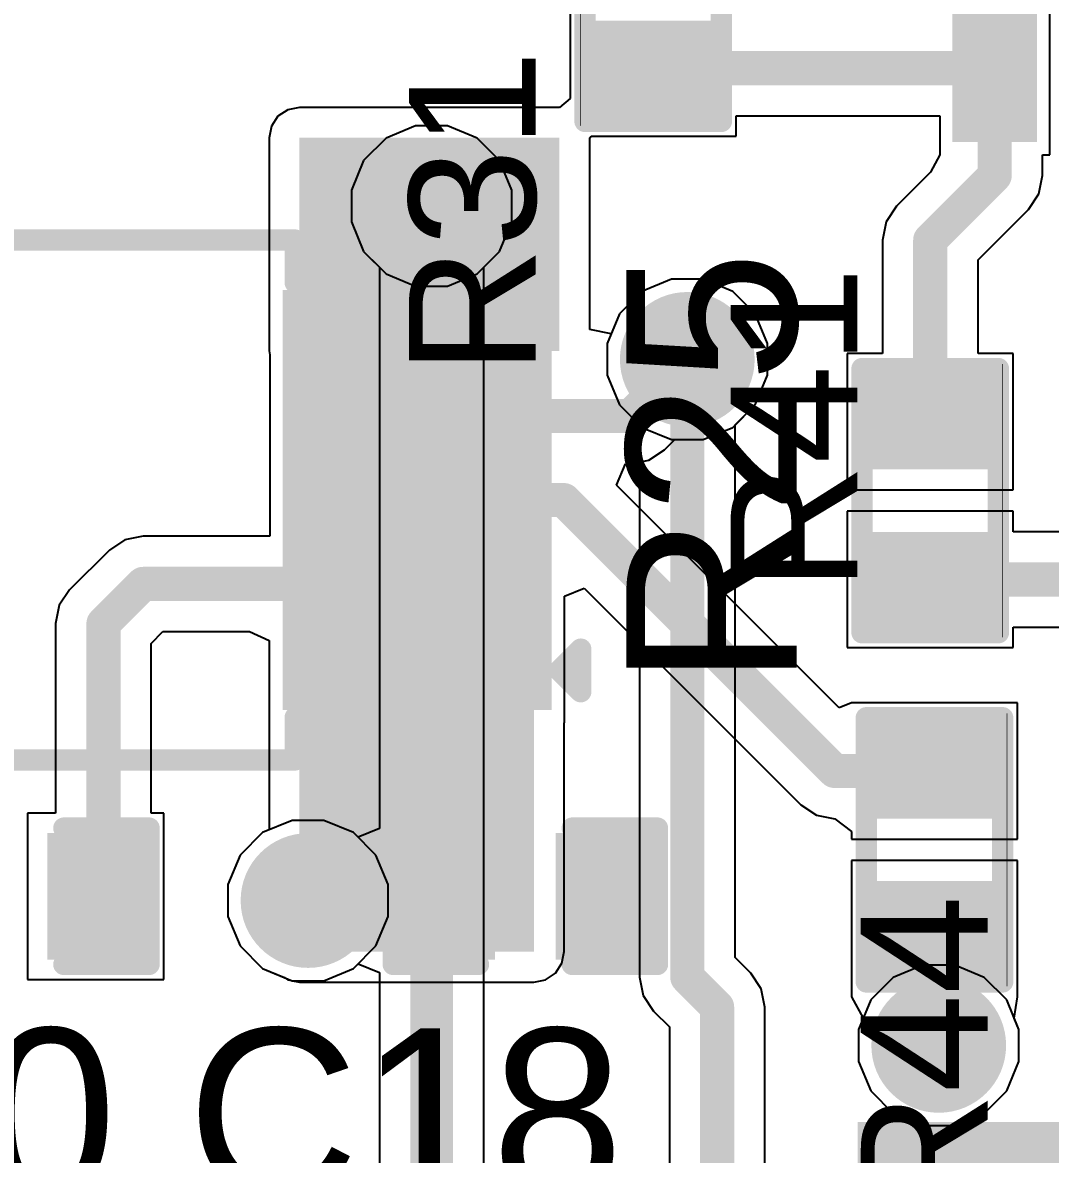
# Model space of a CAD drawing. Header units: inches. Extents: x -0.91 to 3.86, y -0.82 to 4.16.
# Drawn here: x 0.812 to 1.0532, y 3.1334 to 3.399 of the extents above; entities that cross this region are included whole.
import ezdxf

# ---------------------------------------------------------------- set-up
doc = ezdxf.new("R2010")
doc.units = ezdxf.units.IN
doc.header["$MEASUREMENT"] = 0
for name, color, linetype in [('Bottom Layer 1', 5, 'Continuous'), ('Bottom Solder', 6, 'Continuous'), ('GND+Signal', 16, 'Continuous'), ('Mechanical 17', 56, 'Continuous'), ('PWR+Signal', 76, 'Continuous'), ('Top Layer 1', 1, 'Continuous'), ('Top Overlay', 2, 'Continuous'), ('Top Paste', 8, 'Continuous'), ('Top Solder', 216, 'Continuous'), ('Via Holes', 16, 'Continuous')]:
    doc.layers.add(name, color=color, linetype=linetype)
doc.styles.add('Arial', font='', dxfattribs={"height": 0.2})
doc.styles.add('Arial_Bold', font='', dxfattribs={"height": 0.2})
doc.styles.get('Arial').set_extended_font_data('Arial')
doc.styles.get('Arial_Bold').set_extended_font_data('Arial', bold=True)

# ---------------------------------------------------------------- blocks, each defined once
blk = doc.blocks.new('10_MSOP_117')
at = {"layer": 'Top Layer 1'}
for points in [[(-0.11417395, 0.0452755), (-0.05905585, 0.0452755), (-0.05905585, 0.0334645), (-0.11417395, 0.0334645)], [(0.05905605, 0.0452755), (0.11417415, 0.0452755), (0.11417415, 0.0334645), (0.05905605, 0.0334645)], [(-0.11417395, 0.0255915), (-0.05905585, 0.0255915), (-0.05905585, 0.0137805), (-0.11417395, 0.0137805)], [(0.05905605, 0.0255895), (0.11417415, 0.0255895), (0.11417415, 0.0137785), (0.05905605, 0.0137785)], [(-0.11417395, 0.0059055), (-0.05905585, 0.0059055), (-0.05905585, -0.0059055), (-0.11417395, -0.0059055)], [(0.05905605, 0.0059055), (0.11417415, 0.0059055), (0.11417415, -0.0059055), (0.05905605, -0.0059055)], [(-0.11417395, -0.0137805), (-0.05905585, -0.0137805), (-0.05905585, -0.0255915), (-0.11417395, -0.0255915)], [(0.05905605, -0.0137805), (0.11417415, -0.0137805), (0.11417415, -0.0255915), (0.05905605, -0.0255915)], [(-0.11417395, -0.0334645), (-0.05905585, -0.0334645), (-0.05905585, -0.0452755), (-0.11417395, -0.0452755)], [(0.05905605, -0.0334645), (0.11417415, -0.0334645), (0.11417415, -0.0452755), (0.05905605, -0.0452755)]]:
    blk.add_hatch(color=1, dxfattribs=at).paths.add_polyline_path(points)
at = {"layer": 'Top Paste'}
for points in [[(-0.11417395, 0.0452755), (-0.05905585, 0.0452755), (-0.05905585, 0.0334645), (-0.11417395, 0.0334645)], [(0.05905605, 0.0452755), (0.11417415, 0.0452755), (0.11417415, 0.0334645), (0.05905605, 0.0334645)], [(-0.11417395, 0.0255915), (-0.05905585, 0.0255915), (-0.05905585, 0.0137805), (-0.11417395, 0.0137805)], [(0.05905605, 0.0255895), (0.11417415, 0.0255895), (0.11417415, 0.0137785), (0.05905605, 0.0137785)], [(-0.11417395, 0.0059055), (-0.05905585, 0.0059055), (-0.05905585, -0.0059055), (-0.11417395, -0.0059055)], [(0.05905605, 0.0059055), (0.11417415, 0.0059055), (0.11417415, -0.0059055), (0.05905605, -0.0059055)], [(-0.11417395, -0.0137805), (-0.05905585, -0.0137805), (-0.05905585, -0.0255915), (-0.11417395, -0.0255915)], [(0.05905605, -0.0137805), (0.11417415, -0.0137805), (0.11417415, -0.0255915), (0.05905605, -0.0255915)], [(-0.11417395, -0.0334645), (-0.05905585, -0.0334645), (-0.05905585, -0.0452755), (-0.11417395, -0.0452755)], [(0.05905605, -0.0334645), (0.11417415, -0.0334645), (0.11417415, -0.0452755), (0.05905605, -0.0452755)]]:
    blk.add_hatch(color=8, dxfattribs=at).paths.add_polyline_path(points)
at = {"layer": 'Top Solder'}
for points in [[(-0.11817395, 0.0492755), (-0.05505585, 0.0492755), (-0.05505585, 0.0294645), (-0.11817395, 0.0294645)], [(0.05505605, 0.0492755), (0.11817415, 0.0492755), (0.11817415, 0.0294645), (0.05505605, 0.0294645)], [(-0.11817395, 0.0295915), (-0.05505585, 0.0295915), (-0.05505585, 0.0097805), (-0.11817395, 0.0097805)], [(0.05505605, 0.0295895), (0.11817415, 0.0295895), (0.11817415, 0.0097785), (0.05505605, 0.0097785)], [(-0.11817395, 0.0099055), (-0.05505585, 0.0099055), (-0.05505585, -0.0099055), (-0.11817395, -0.0099055)], [(0.05505605, 0.0099055), (0.11817415, 0.0099055), (0.11817415, -0.0099055), (0.05505605, -0.0099055)], [(-0.11817395, -0.0097805), (-0.05505585, -0.0097805), (-0.05505585, -0.0295915), (-0.11817395, -0.0295915)], [(0.05505605, -0.0097805), (0.11817415, -0.0097805), (0.11817415, -0.0295915), (0.05505605, -0.0295915)], [(-0.11817395, -0.0294645), (-0.05505585, -0.0294645), (-0.05505585, -0.0492755), (-0.11817395, -0.0492755)], [(0.05505605, -0.0294645), (0.11817415, -0.0294645), (0.11817415, -0.0492755), (0.05505605, -0.0492755)]]:
    blk.add_hatch(color=216, dxfattribs=at).paths.add_polyline_path(points)
at = {"layer": 'Top Overlay'}
for points in [[(0.0579991, 0.061, 0.005, 0.005, 0), (-0.0580009, 0.061, 0.005, 0.005, 0)], [(-0.0580009, 0.061, 0.005, 0.005, 0), (-0.0580009, 0.051, 0.005, 0.005, 0)], [(0.0579991, 0.061, 0.005, 0.005, 0), (0.0579991, 0.051, 0.005, 0.005, 0)], [(-0.1200009, 0.04, 0.005, 0.005, 0), (-0.1250009, 0.045, 0.005, 0.005, 0)], [(-0.1250009, 0.045, 0.005, 0.005, 0), (-0.1250009, 0.035, 0.005, 0.005, 0)], [(-0.1200009, 0.04, 0.005, 0.005, 0), (-0.1250009, 0.035, 0.005, 0.005, 0)], [(-0.0580009, -0.051, 0.005, 0.005, 0), (-0.0580009, -0.061, 0.005, 0.005, 0)], [(0.0579991, -0.051, 0.005, 0.005, 0), (0.0579991, -0.061, 0.005, 0.005, 0)], [(0.0579991, -0.061, 0.005, 0.005, 0), (-0.0580009, -0.061, 0.005, 0.005, 0)]]:
    blk.add_lwpolyline(points, format="xyseb", dxfattribs=at)
for points in [[(-0.0592509, 0.061, 0.0025, 0.0025, 1), (-0.0567509, 0.061, 0.0025, 0.0025, 1)], [(-0.0592509, 0.061, 0.0025, 0.0025, 1), (-0.0567509, 0.061, 0.0025, 0.0025, 1)], [(0.0567491, 0.061, 0.0025, 0.0025, 1), (0.0592491, 0.061, 0.0025, 0.0025, 1)], [(0.0567491, 0.061, 0.0025, 0.0025, 1), (0.0592491, 0.061, 0.0025, 0.0025, 1)], [(-0.0592509, 0.051, 0.0025, 0.0025, 1), (-0.0567509, 0.051, 0.0025, 0.0025, 1)], [(0.0567491, 0.051, 0.0025, 0.0025, 1), (0.0592491, 0.051, 0.0025, 0.0025, 1)], [(-0.1262509, 0.045, 0.0025, 0.0025, 1), (-0.1237509, 0.045, 0.0025, 0.0025, 1)], [(-0.1262509, 0.045, 0.0025, 0.0025, 1), (-0.1237509, 0.045, 0.0025, 0.0025, 1)], [(-0.1212509, 0.04, 0.0025, 0.0025, 1), (-0.1187509, 0.04, 0.0025, 0.0025, 1)], [(-0.1212509, 0.04, 0.0025, 0.0025, 1), (-0.1187509, 0.04, 0.0025, 0.0025, 1)], [(-0.1262509, 0.035, 0.0025, 0.0025, 1), (-0.1237509, 0.035, 0.0025, 0.0025, 1)], [(-0.1262509, 0.035, 0.0025, 0.0025, 1), (-0.1237509, 0.035, 0.0025, 0.0025, 1)], [(-0.0592509, -0.051, 0.0025, 0.0025, 1), (-0.0567509, -0.051, 0.0025, 0.0025, 1)], [(0.0567491, -0.051, 0.0025, 0.0025, 1), (0.0592491, -0.051, 0.0025, 0.0025, 1)], [(-0.0592509, -0.061, 0.0025, 0.0025, 1), (-0.0567509, -0.061, 0.0025, 0.0025, 1)], [(-0.0592509, -0.061, 0.0025, 0.0025, 1), (-0.0567509, -0.061, 0.0025, 0.0025, 1)], [(0.0567491, -0.061, 0.0025, 0.0025, 1), (0.0592491, -0.061, 0.0025, 0.0025, 1)], [(0.0567491, -0.061, 0.0025, 0.0025, 1), (0.0592491, -0.061, 0.0025, 0.0025, 1)]]:
    blk.add_lwpolyline(points, format="xyseb", close=True, dxfattribs=at)
blk = doc.blocks.new('R___0402_138')
at = {"layer": 'Top Layer 1'}
for points in [[(-0.0275, -0.0124991), (-0.0275, 0.0125009), (-0.009500000000000003, 0.0125009), (-0.009499999999999996, -0.0124991)], [(0.009500000000000003, -0.0124991), (0.009499999999999996, 0.0125009), (0.0275, 0.0125009), (0.0275, -0.0124991)]]:
    blk.add_hatch(color=1, dxfattribs=at).paths.add_polyline_path(points)
at = {"layer": 'Top Paste'}
for points in [[(-0.0275, -0.0124991), (-0.0275, 0.0125009), (-0.009500000000000003, 0.0125009), (-0.009499999999999996, -0.0124991)], [(0.009500000000000003, -0.0124991), (0.009499999999999996, 0.0125009), (0.0275, 0.0125009), (0.0275, -0.0124991)]]:
    blk.add_hatch(color=8, dxfattribs=at).paths.add_polyline_path(points)
at = {"layer": 'Top Solder'}
for points in [[(-0.0296654, -0.0146645), (-0.0296654, 0.0146663), (-0.007334600000000003, 0.0146663), (-0.007334599999999997, -0.0146645)], [(0.007334600000000003, -0.0146645), (0.007334599999999997, 0.0146663), (0.0296654, 0.0146663), (0.0296654, -0.0146645)]]:
    blk.add_hatch(color=216, dxfattribs=at).paths.add_polyline_path(points)
at = {"layer": 'Top Overlay'}
for points in [[(-0.031, -0.0159991, 0.005, 0.005, 0), (-0.031, 0.0160009, 0.005, 0.005, 0)], [(0.031, 0.0160009, 0.005, 0.005, 0), (-0.031, 0.0160009, 0.005, 0.005, 0)], [(0.031, -0.0159991, 0.005, 0.005, 0), (0.031, 0.0160009, 0.005, 0.005, 0)], [(0.031, -0.0159991, 0.005, 0.005, 0), (-0.031, -0.0159991, 0.005, 0.005, 0)], [(0.032, -0.0169991, 0.000127, 0.000127, 0), (-0.032, -0.0169991, 0.000127, 0.000127, 0)]]:
    blk.add_lwpolyline(points, format="xyseb", dxfattribs=at)
for points in [[(-0.03225, 0.0160009, 0.0025, 0.0025, 1), (-0.02975, 0.0160009, 0.0025, 0.0025, 1)], [(-0.03225, 0.0160009, 0.0025, 0.0025, 1), (-0.02975, 0.0160009, 0.0025, 0.0025, 1)], [(0.02975, 0.0160009, 0.0025, 0.0025, 1), (0.03225, 0.0160009, 0.0025, 0.0025, 1)], [(0.02975, 0.0160009, 0.0025, 0.0025, 1), (0.03225, 0.0160009, 0.0025, 0.0025, 1)], [(-0.03225, -0.0159991, 0.0025, 0.0025, 1), (-0.02975, -0.0159991, 0.0025, 0.0025, 1)], [(-0.03225, -0.0159991, 0.0025, 0.0025, 1), (-0.02975, -0.0159991, 0.0025, 0.0025, 1)], [(0.02975, -0.0159991, 0.0025, 0.0025, 1), (0.03225, -0.0159991, 0.0025, 0.0025, 1)], [(0.02975, -0.0159991, 0.0025, 0.0025, 1), (0.03225, -0.0159991, 0.0025, 0.0025, 1)], [(-0.0320317, -0.0169991, 6.35e-05, 6.35e-05, 1), (-0.0319683, -0.0169991, 6.35e-05, 6.35e-05, 1)], [(0.0319683, -0.0169991, 6.35e-05, 6.35e-05, 1), (0.0320317, -0.0169991, 6.35e-05, 6.35e-05, 1)]]:
    blk.add_lwpolyline(points, format="xyseb", close=True, dxfattribs=at)
blk = doc.blocks.new('R___0402_139')
at = {"layer": 'Top Layer 1'}
for points in [[(-0.0275, -0.0125009), (-0.0275, 0.0124991), (-0.009499999999999998, 0.0124991), (-0.009500000000000001, -0.0125009)], [(0.009499999999999998, -0.0125009), (0.009500000000000001, 0.0124991), (0.0275, 0.0124991), (0.0275, -0.0125009)]]:
    blk.add_hatch(color=1, dxfattribs=at).paths.add_polyline_path(points)
at = {"layer": 'Top Paste'}
for points in [[(-0.0275, -0.0125009), (-0.0275, 0.0124991), (-0.009499999999999998, 0.0124991), (-0.009500000000000001, -0.0125009)], [(0.009499999999999998, -0.0125009), (0.009500000000000001, 0.0124991), (0.0275, 0.0124991), (0.0275, -0.0125009)]]:
    blk.add_hatch(color=8, dxfattribs=at).paths.add_polyline_path(points)
at = {"layer": 'Top Solder'}
for points in [[(-0.0296654, -0.0146663), (-0.0296654, 0.0146645), (-0.007334599999999998, 0.0146645), (-0.007334600000000002, -0.0146663)], [(0.007334599999999998, -0.0146663), (0.007334600000000002, 0.0146645), (0.0296654, 0.0146645), (0.0296654, -0.0146663)]]:
    blk.add_hatch(color=216, dxfattribs=at).paths.add_polyline_path(points)
at = {"layer": 'Top Overlay'}
for points in [[(-0.031, 0.0159991, 0.005, 0.005, 0), (-0.031, -0.0160009, 0.005, 0.005, 0)], [(-0.031, 0.0159991, 0.005, 0.005, 0), (0.031, 0.0159991, 0.005, 0.005, 0)], [(0.031, 0.0159991, 0.005, 0.005, 0), (0.031, -0.0160009, 0.005, 0.005, 0)], [(-0.031, -0.0160009, 0.005, 0.005, 0), (0.031, -0.0160009, 0.005, 0.005, 0)], [(-0.032, -0.0170009, 0.000127, 0.000127, 0), (0.032, -0.0170009, 0.000127, 0.000127, 0)]]:
    blk.add_lwpolyline(points, format="xyseb", dxfattribs=at)
for points in [[(-0.03225, 0.0159991, 0.0025, 0.0025, 1), (-0.02975, 0.0159991, 0.0025, 0.0025, 1)], [(-0.03225, 0.0159991, 0.0025, 0.0025, 1), (-0.02975, 0.0159991, 0.0025, 0.0025, 1)], [(0.02975, 0.0159991, 0.0025, 0.0025, 1), (0.03225, 0.0159991, 0.0025, 0.0025, 1)], [(0.02975, 0.0159991, 0.0025, 0.0025, 1), (0.03225, 0.0159991, 0.0025, 0.0025, 1)], [(-0.03225, -0.0160009, 0.0025, 0.0025, 1), (-0.02975, -0.0160009, 0.0025, 0.0025, 1)], [(-0.03225, -0.0160009, 0.0025, 0.0025, 1), (-0.02975, -0.0160009, 0.0025, 0.0025, 1)], [(0.02975, -0.0160009, 0.0025, 0.0025, 1), (0.03225, -0.0160009, 0.0025, 0.0025, 1)], [(0.02975, -0.0160009, 0.0025, 0.0025, 1), (0.03225, -0.0160009, 0.0025, 0.0025, 1)], [(-0.0320317, -0.0170009, 6.35e-05, 6.35e-05, 1), (-0.0319683, -0.0170009, 6.35e-05, 6.35e-05, 1)], [(0.0319683, -0.0170009, 6.35e-05, 6.35e-05, 1), (0.0320317, -0.0170009, 6.35e-05, 6.35e-05, 1)]]:
    blk.add_lwpolyline(points, format="xyseb", close=True, dxfattribs=at)
blk = doc.blocks.new('R___0402_144')
at = {"layer": 'Top Layer 1'}
for points in [[(-0.027499, -0.0125009), (-0.027499, 0.0124991), (-0.009498999999999999, 0.0124991), (-0.009499000000000002, -0.0125009)], [(0.009500999999999999, -0.0125009), (0.009501, 0.0124991), (0.027501, 0.0124991), (0.027501, -0.0125009)]]:
    blk.add_hatch(color=1, dxfattribs=at).paths.add_polyline_path(points)
at = {"layer": 'Top Paste'}
for points in [[(-0.027499, -0.0125009), (-0.027499, 0.0124991), (-0.009498999999999999, 0.0124991), (-0.009499000000000002, -0.0125009)], [(0.009500999999999999, -0.0125009), (0.009501, 0.0124991), (0.027501, 0.0124991), (0.027501, -0.0125009)]]:
    blk.add_hatch(color=8, dxfattribs=at).paths.add_polyline_path(points)
at = {"layer": 'Top Solder'}
for points in [[(-0.0296644, -0.0146663), (-0.0296644, 0.0146645), (-0.007333599999999998, 0.0146645), (-0.007333600000000002, -0.0146663)], [(0.007335599999999999, -0.0146663), (0.007335600000000001, 0.0146645), (0.0296664, 0.0146645), (0.0296664, -0.0146663)]]:
    blk.add_hatch(color=216, dxfattribs=at).paths.add_polyline_path(points)
at = {"layer": 'Top Overlay'}
for points in [[(-0.030999, 0.0159991, 0.005, 0.005, 0), (-0.030999, -0.0160009, 0.005, 0.005, 0)], [(-0.030999, 0.0159991, 0.005, 0.005, 0), (0.031001, 0.0159991, 0.005, 0.005, 0)], [(0.031001, 0.0159991, 0.005, 0.005, 0), (0.031001, -0.0160009, 0.005, 0.005, 0)], [(-0.030999, -0.0160009, 0.005, 0.005, 0), (0.031001, -0.0160009, 0.005, 0.005, 0)], [(-0.031999, -0.0170009, 0.000127, 0.000127, 0), (0.032001, -0.0170009, 0.000127, 0.000127, 0)]]:
    blk.add_lwpolyline(points, format="xyseb", dxfattribs=at)
for points in [[(-0.032249, 0.0159991, 0.0025, 0.0025, 1), (-0.029749, 0.0159991, 0.0025, 0.0025, 1)], [(-0.032249, 0.0159991, 0.0025, 0.0025, 1), (-0.029749, 0.0159991, 0.0025, 0.0025, 1)], [(0.029751, 0.0159991, 0.0025, 0.0025, 1), (0.032251, 0.0159991, 0.0025, 0.0025, 1)], [(0.029751, 0.0159991, 0.0025, 0.0025, 1), (0.032251, 0.0159991, 0.0025, 0.0025, 1)], [(-0.032249, -0.0160009, 0.0025, 0.0025, 1), (-0.029749, -0.0160009, 0.0025, 0.0025, 1)], [(-0.032249, -0.0160009, 0.0025, 0.0025, 1), (-0.029749, -0.0160009, 0.0025, 0.0025, 1)], [(0.029751, -0.0160009, 0.0025, 0.0025, 1), (0.032251, -0.0160009, 0.0025, 0.0025, 1)], [(0.029751, -0.0160009, 0.0025, 0.0025, 1), (0.032251, -0.0160009, 0.0025, 0.0025, 1)], [(-0.0320307, -0.0170009, 6.35e-05, 6.35e-05, 1), (-0.0319673, -0.0170009, 6.35e-05, 6.35e-05, 1)], [(0.0319693, -0.0170009, 6.35e-05, 6.35e-05, 1), (0.0320327, -0.0170009, 6.35e-05, 6.35e-05, 1)]]:
    blk.add_lwpolyline(points, format="xyseb", close=True, dxfattribs=at)
blk = doc.blocks.new('MMBT2222ATT3G_166')
at = {"layer": 'Top Layer 1'}
for points in [[(-0.0194882, 0.0452746), (0.0194882, 0.0452746), (0.0194882, 0.0334636), (-0.0194882, 0.0334636)], [(0.0372058, 0.0255906), (0.0761822, 0.0255906), (0.0761822, 0.0137796), (0.0372058, 0.0137796)], [(-0.0194882, 0.0059046), (0.0194882, 0.0059046), (0.0194882, -0.0059064), (-0.0194882, -0.0059064)]]:
    blk.add_hatch(color=1, dxfattribs=at).paths.add_polyline_path(points)
at = {"layer": 'Top Paste'}
for points in [[(-0.0194882, 0.0452746), (0.0194882, 0.0452746), (0.0194882, 0.0334636), (-0.0194882, 0.0334636)], [(0.0372058, 0.0255906), (0.0761822, 0.0255906), (0.0761822, 0.0137796), (0.0372058, 0.0137796)], [(-0.0194882, 0.0059046), (0.0194882, 0.0059046), (0.0194882, -0.0059064), (-0.0194882, -0.0059064)]]:
    blk.add_hatch(color=8, dxfattribs=at).paths.add_polyline_path(points)
at = {"layer": 'Top Solder'}
for points in [[(-0.0234882, 0.0492746), (0.0234882, 0.0492746), (0.0234882, 0.0294636), (-0.0234882, 0.0294636)], [(0.0332058, 0.0295906), (0.0801822, 0.0295906), (0.0801822, 0.0097796), (0.0332058, 0.0097796)], [(-0.0234882, 0.0099046), (0.0234882, 0.0099046), (0.0234882, -0.0099064), (-0.0234882, -0.0099064)]]:
    blk.add_hatch(color=216, dxfattribs=at).paths.add_polyline_path(points)
at = {"layer": 'Top Overlay'}
for points in [[(0.032086, 0.0511811, 0.005, 0.005, 0), (0.044094, 0.0511811, 0.005, 0.005, 0)], [(0.044094, 0.0511811, 0.005, 0.005, 0), (0.044094, 0.0381891, 0.005, 0.005, 0)], [(0.044094, 0.0011811, 0.005, 0.005, 0), (0.044094, -0.0118109, 0.005, 0.005, 0)], [(0.032086, -0.0118109, 0.005, 0.005, 0), (0.044094, -0.0118109, 0.005, 0.005, 0)]]:
    blk.add_lwpolyline(points, format="xyseb", dxfattribs=at)
for points in [[(0.030836, 0.0511811, 0.0025, 0.0025, 1), (0.033336, 0.0511811, 0.0025, 0.0025, 1)], [(0.042844, 0.0511811, 0.0025, 0.0025, 1), (0.045344, 0.0511811, 0.0025, 0.0025, 1)], [(0.042844, 0.0511811, 0.0025, 0.0025, 1), (0.045344, 0.0511811, 0.0025, 0.0025, 1)], [(0.042844, 0.0381891, 0.0025, 0.0025, 1), (0.045344, 0.0381891, 0.0025, 0.0025, 1)], [(0.042844, 0.0011811, 0.0025, 0.0025, 1), (0.045344, 0.0011811, 0.0025, 0.0025, 1)], [(0.030836, -0.0118109, 0.0025, 0.0025, 1), (0.033336, -0.0118109, 0.0025, 0.0025, 1)], [(0.042844, -0.0118109, 0.0025, 0.0025, 1), (0.045344, -0.0118109, 0.0025, 0.0025, 1)], [(0.042844, -0.0118109, 0.0025, 0.0025, 1), (0.045344, -0.0118109, 0.0025, 0.0025, 1)]]:
    blk.add_lwpolyline(points, format="xyseb", close=True, dxfattribs=at)
blk = doc.blocks.new('C___0402_231')
at = {"layer": 'Top Layer 1'}
for points in [[(-0.0274999, -0.0125), (-0.0274999, 0.0125), (-0.009499899999999999, 0.0125), (-0.009499900000000002, -0.0125)], [(0.0095001, -0.0125), (0.009500100000000001, 0.0125), (0.0275001, 0.0125), (0.0275001, -0.0125)]]:
    blk.add_hatch(color=1, dxfattribs=at).paths.add_polyline_path(points)
at = {"layer": 'Top Paste'}
for points in [[(-0.0274999, -0.0125), (-0.0274999, 0.0125), (-0.009499899999999999, 0.0125), (-0.009499900000000002, -0.0125)], [(0.0095001, -0.0125), (0.009500100000000001, 0.0125), (0.0275001, 0.0125), (0.0275001, -0.0125)]]:
    blk.add_hatch(color=8, dxfattribs=at).paths.add_polyline_path(points)
at = {"layer": 'Top Solder'}
for points in [[(-0.0298621, -0.0148622), (-0.0298621, 0.0148622), (-0.007137699999999999, 0.0148622), (-0.007137700000000001, -0.0148622)], [(0.007137899999999998, -0.0148622), (0.007137900000000002, 0.0148622), (0.0298623, 0.0148622), (0.0298623, -0.0148622)]]:
    blk.add_hatch(color=216, dxfattribs=at).paths.add_polyline_path(points)
at = {"layer": 'Top Overlay'}
for points in [[(-0.0109999, 0.016, 0.005, 0.005, 0), (-0.0309999, 0.016, 0.005, 0.005, 0)], [(-0.0309999, 0.016, 0.005, 0.005, 0), (-0.0309999, -0.016, 0.005, 0.005, 0)], [(0.0310001, 0.016, 0.005, 0.005, 0), (0.0110001, 0.016, 0.005, 0.005, 0)], [(0.0310001, 0.016, 0.005, 0.005, 0), (0.0310001, -0.016, 0.005, 0.005, 0)], [(-0.0109999, -0.016, 0.005, 0.005, 0), (-0.0309999, -0.016, 0.005, 0.005, 0)], [(0.0310001, -0.016, 0.005, 0.005, 0), (0.0110001, -0.016, 0.005, 0.005, 0)]]:
    blk.add_lwpolyline(points, format="xyseb", dxfattribs=at)
for points in [[(-0.0322499, 0.016, 0.0025, 0.0025, 1), (-0.0297499, 0.016, 0.0025, 0.0025, 1)], [(-0.0322499, 0.016, 0.0025, 0.0025, 1), (-0.0297499, 0.016, 0.0025, 0.0025, 1)], [(-0.0122499, 0.016, 0.0025, 0.0025, 1), (-0.0097499, 0.016, 0.0025, 0.0025, 1)], [(0.0097501, 0.016, 0.0025, 0.0025, 1), (0.0122501, 0.016, 0.0025, 0.0025, 1)], [(0.0297501, 0.016, 0.0025, 0.0025, 1), (0.0322501, 0.016, 0.0025, 0.0025, 1)], [(0.0297501, 0.016, 0.0025, 0.0025, 1), (0.0322501, 0.016, 0.0025, 0.0025, 1)], [(-0.0322499, -0.016, 0.0025, 0.0025, 1), (-0.0297499, -0.016, 0.0025, 0.0025, 1)], [(-0.0322499, -0.016, 0.0025, 0.0025, 1), (-0.0297499, -0.016, 0.0025, 0.0025, 1)], [(-0.0122499, -0.016, 0.0025, 0.0025, 1), (-0.0097499, -0.016, 0.0025, 0.0025, 1)], [(0.0097501, -0.016, 0.0025, 0.0025, 1), (0.0122501, -0.016, 0.0025, 0.0025, 1)], [(0.0297501, -0.016, 0.0025, 0.0025, 1), (0.0322501, -0.016, 0.0025, 0.0025, 1)], [(0.0297501, -0.016, 0.0025, 0.0025, 1), (0.0322501, -0.016, 0.0025, 0.0025, 1)]]:
    blk.add_lwpolyline(points, format="xyseb", close=True, dxfattribs=at)
blk = doc.blocks.new('C___0402_233')
at = {"layer": 'Top Layer 1'}
for points in [[(-0.0275009, -0.0125), (-0.0275009, 0.0125), (-0.009500899999999998, 0.0125), (-0.009500900000000001, -0.0125)], [(0.009499099999999998, -0.0125), (0.009499100000000002, 0.0125), (0.0274991, 0.0125), (0.0274991, -0.0125)]]:
    blk.add_hatch(color=1, dxfattribs=at).paths.add_polyline_path(points)
at = {"layer": 'Top Paste'}
for points in [[(-0.0275009, -0.0125), (-0.0275009, 0.0125), (-0.009500899999999998, 0.0125), (-0.009500900000000001, -0.0125)], [(0.009499099999999998, -0.0125), (0.009499100000000002, 0.0125), (0.0274991, 0.0125), (0.0274991, -0.0125)]]:
    blk.add_hatch(color=8, dxfattribs=at).paths.add_polyline_path(points)
at = {"layer": 'Top Solder'}
for points in [[(-0.0298631, -0.0148622), (-0.0298631, 0.0148622), (-0.007138699999999999, 0.0148622), (-0.007138700000000001, -0.0148622)], [(0.007136899999999999, -0.0148622), (0.007136900000000002, 0.0148622), (0.0298613, 0.0148622), (0.0298613, -0.0148622)]]:
    blk.add_hatch(color=216, dxfattribs=at).paths.add_polyline_path(points)
at = {"layer": 'Top Overlay'}
for points in [[(-0.0310009, 0.016, 0.005, 0.005, 0), (-0.0310009, -0.016, 0.005, 0.005, 0)], [(-0.0110009, 0.016, 0.005, 0.005, 0), (-0.0310009, 0.016, 0.005, 0.005, 0)], [(0.0309991, 0.016, 0.005, 0.005, 0), (0.0109991, 0.016, 0.005, 0.005, 0)], [(0.0309991, 0.016, 0.005, 0.005, 0), (0.0309991, -0.016, 0.005, 0.005, 0)], [(-0.0110009, -0.016, 0.005, 0.005, 0), (-0.0310009, -0.016, 0.005, 0.005, 0)], [(0.0309991, -0.016, 0.005, 0.005, 0), (0.0109991, -0.016, 0.005, 0.005, 0)]]:
    blk.add_lwpolyline(points, format="xyseb", dxfattribs=at)
for points in [[(-0.0322509, 0.016, 0.0025, 0.0025, 1), (-0.0297509, 0.016, 0.0025, 0.0025, 1)], [(-0.0322509, 0.016, 0.0025, 0.0025, 1), (-0.0297509, 0.016, 0.0025, 0.0025, 1)], [(-0.0122509, 0.016, 0.0025, 0.0025, 1), (-0.0097509, 0.016, 0.0025, 0.0025, 1)], [(0.0097491, 0.016, 0.0025, 0.0025, 1), (0.0122491, 0.016, 0.0025, 0.0025, 1)], [(0.0297491, 0.016, 0.0025, 0.0025, 1), (0.0322491, 0.016, 0.0025, 0.0025, 1)], [(0.0297491, 0.016, 0.0025, 0.0025, 1), (0.0322491, 0.016, 0.0025, 0.0025, 1)], [(-0.0322509, -0.016, 0.0025, 0.0025, 1), (-0.0297509, -0.016, 0.0025, 0.0025, 1)], [(-0.0322509, -0.016, 0.0025, 0.0025, 1), (-0.0297509, -0.016, 0.0025, 0.0025, 1)], [(-0.0122509, -0.016, 0.0025, 0.0025, 1), (-0.0097509, -0.016, 0.0025, 0.0025, 1)], [(0.0097491, -0.016, 0.0025, 0.0025, 1), (0.0122491, -0.016, 0.0025, 0.0025, 1)], [(0.0297491, -0.016, 0.0025, 0.0025, 1), (0.0322491, -0.016, 0.0025, 0.0025, 1)], [(0.0297491, -0.016, 0.0025, 0.0025, 1), (0.0322491, -0.016, 0.0025, 0.0025, 1)]]:
    blk.add_lwpolyline(points, format="xyseb", close=True, dxfattribs=at)

msp = doc.modelspace()

# ---------------------------------------------------------------- hatches: boundary and pattern name
at = {"layer": 'Bottom Layer 1'}
h = msp.add_hatch(color=5, dxfattribs=at)
edge = h.paths.add_edge_path()
edge.add_arc((0.908, 3.356), 0.011811, 0, 360)
h = msp.add_hatch(color=5, dxfattribs=at)
edge = h.paths.add_edge_path()
edge.add_arc((0.968, 3.32), 0.011811, 0, 360)
h = msp.add_hatch(color=5, dxfattribs=at)
edge = h.paths.add_edge_path()
edge.add_arc((0.879, 3.193), 0.011811, 0, 360)
h = msp.add_hatch(color=5, dxfattribs=at)
edge = h.paths.add_edge_path()
edge.add_arc((1.027, 3.159), 0.011811, 0, 360)
at = {"layer": 'Bottom Solder'}
h = msp.add_hatch(color=6, dxfattribs=at)
edge = h.paths.add_edge_path()
edge.add_arc((0.908, 3.356), 0.015811, 0, 360)
h = msp.add_hatch(color=6, dxfattribs=at)
edge = h.paths.add_edge_path()
edge.add_arc((0.968, 3.32), 0.015811, 0, 360)
h = msp.add_hatch(color=6, dxfattribs=at)
edge = h.paths.add_edge_path()
edge.add_arc((0.879, 3.193), 0.015811, 0, 360)
h = msp.add_hatch(color=6, dxfattribs=at)
edge = h.paths.add_edge_path()
edge.add_arc((1.027, 3.159), 0.015811, 0, 360)
at = {"layer": 'GND+Signal'}
h = msp.add_hatch(color=16, dxfattribs=at)
edge = h.paths.add_edge_path()
edge.add_arc((0.908, 3.356), 0.011811, 0, 360)
h = msp.add_hatch(color=16, dxfattribs=at)
edge = h.paths.add_edge_path()
edge.add_arc((0.968, 3.32), 0.011811, 0, 360)
h = msp.add_hatch(color=16, dxfattribs=at)
edge = h.paths.add_edge_path()
edge.add_arc((0.879, 3.193), 0.011811, 0, 360)
h = msp.add_hatch(color=16, dxfattribs=at)
edge = h.paths.add_edge_path()
edge.add_arc((1.027, 3.159), 0.011811, 0, 360)
at = {"layer": 'PWR+Signal'}
h = msp.add_hatch(color=76, dxfattribs=at)
edge = h.paths.add_edge_path()
edge.add_arc((0.908, 3.356), 0.011811, 0, 360)
h = msp.add_hatch(color=76, dxfattribs=at)
edge = h.paths.add_edge_path()
edge.add_arc((0.968, 3.32), 0.011811, 0, 360)
h = msp.add_hatch(color=76, dxfattribs=at)
edge = h.paths.add_edge_path()
edge.add_arc((0.879, 3.193), 0.011811, 0, 360)
h = msp.add_hatch(color=76, dxfattribs=at)
edge = h.paths.add_edge_path()
edge.add_arc((1.027, 3.159), 0.011811, 0, 360)
at = {"layer": 'Top Layer 1'}
for points in [[(0.877, 3.322), (0.938, 3.322), (0.938, 3.372), (0.877, 3.372)], [(0.877, 3.181), (0.932, 3.181), (0.932, 3.254), (0.877, 3.254)]]:
    msp.add_hatch(color=1, dxfattribs=at).paths.add_polyline_path(points)
h = msp.add_hatch(color=1, dxfattribs=at)
edge = h.paths.add_edge_path()
edge.add_arc((0.908, 3.356), 0.011811, 0, 360)
h = msp.add_hatch(color=1, dxfattribs=at)
edge = h.paths.add_edge_path()
edge.add_arc((0.968, 3.32), 0.011811, 0, 360)
h = msp.add_hatch(color=1, dxfattribs=at)
edge = h.paths.add_edge_path()
edge.add_arc((0.879, 3.193), 0.011811, 0, 360)
h = msp.add_hatch(color=1, dxfattribs=at)
edge = h.paths.add_edge_path()
edge.add_arc((1.027, 3.159), 0.011811, 0, 360)
at = {"layer": 'Via Holes'}
h = msp.add_hatch(color=7, dxfattribs=at)
edge = h.paths.add_edge_path()
edge.add_arc((0.908, 3.356), 0.0059055, 0, 360)
h = msp.add_hatch(color=7, dxfattribs=at)
edge = h.paths.add_edge_path()
edge.add_arc((0.968, 3.32), 0.0059055, 0, 360)
h = msp.add_hatch(color=7, dxfattribs=at)
edge = h.paths.add_edge_path()
edge.add_arc((0.879, 3.193), 0.0059055, 0, 360)
h = msp.add_hatch(color=7, dxfattribs=at)
edge = h.paths.add_edge_path()
edge.add_arc((1.027, 3.159), 0.0059055, 0, 360)

# ---------------------------------------------------------------- linework, layer by layer
at = {"layer": 'Bottom Layer 1'}
for p, q in [((0.9042583, 3.374811), (0.8973444, 3.3719472)), ((0.9117417, 3.374811), (0.9042583, 3.374811)), ((0.9186556, 3.3719472), (0.9117417, 3.374811)), ((0.8973444, 3.3719472), (0.8920528, 3.3666556)), ((0.9239472, 3.3666556), (0.9186556, 3.3719472)), ((0.8920528, 3.3666556), (0.889189, 3.3597417)), ((0.926811, 3.3597417), (0.9239472, 3.3666556)), ((0.889189, 3.3597417), (0.889189, 3.3522583)), ((0.926811, 3.3522583), (0.926811, 3.3597417)), ((0.889189, 3.3522583), (0.8920528, 3.3453444)), ((0.9239472, 3.3453444), (0.926811, 3.3522583)), ((0.8920528, 3.3453444), (0.8973444, 3.3400528)), ((0.9186556, 3.3400528), (0.9239472, 3.3453444)), ((0.8973444, 3.3400528), (0.9042583, 3.337189)), ((0.9117417, 3.337189), (0.9186556, 3.3400528)), ((0.9642583, 3.338811), (0.9573444, 3.3359472)), ((0.9717417, 3.338811), (0.9642583, 3.338811)), ((0.9786556, 3.3359472), (0.9717417, 3.338811)), ((0.9042583, 3.337189), (0.9117417, 3.337189)), ((0.9573444, 3.3359472), (0.9520528, 3.3306556)), ((0.9839472, 3.3306556), (0.9786556, 3.3359472)), ((0.9520528, 3.3306556), (0.949189, 3.3237417)), ((0.986811, 3.3237417), (0.9839472, 3.3306556)), ((0.949189, 3.3237417), (0.949189, 3.3162583)), ((0.986811, 3.3162583), (0.986811, 3.3237417)), ((0.949189, 3.3162583), (0.9520528, 3.3093444)), ((0.9839472, 3.3093444), (0.986811, 3.3162583)), ((0.9520528, 3.3093444), (0.9567845, 3.3046127)), ((0.9792155, 3.3046127), (0.9839472, 3.3093444)), ((0.9567845, 3.3046127), (0.9567845, 3.1750005)), ((0.9792155, 3.1796457), (0.9792155, 3.3046127)), ((0.8752583, 3.211811), (0.8683444, 3.2089472)), ((0.8827417, 3.211811), (0.8752583, 3.211811)), ((0.8896556, 3.2089472), (0.8827417, 3.211811)), ((0.8683444, 3.2089472), (0.8630528, 3.2036556)), ((0.8949472, 3.2036556), (0.8896556, 3.2089472)), ((0.8630528, 3.2036556), (0.860189, 3.1967417)), ((0.897811, 3.1967417), (0.8949472, 3.2036556)), ((0.860189, 3.1967417), (0.860189, 3.1892583)), ((0.897811, 3.1892583), (0.897811, 3.1967417)), ((0.860189, 3.1892583), (0.8630528, 3.1823444)), ((0.8949472, 3.1823444), (0.897811, 3.1892583)), ((0.8630528, 3.1823444), (0.8683444, 3.1770528)), ((0.8896556, 3.1770528), (0.8949472, 3.1823444)), ((0.9829312, 3.1759299), (0.9792155, 3.1796457)), ((0.8683444, 3.1770528), (0.8752583, 3.174189)), ((0.8827417, 3.174189), (0.8896556, 3.1770528)), ((1.0232583, 3.177811), (1.0163444, 3.1749472)), ((1.0307417, 3.177811), (1.0232583, 3.177811)), ((1.0376556, 3.1749472), (1.0307417, 3.177811)), ((0.8752583, 3.174189), (0.8827417, 3.174189)), ((0.9567845, 3.1750005), (0.9567844, 3.175)), ((0.9567844, 3.175), (0.9576382, 3.170708)), ((0.9829315, 3.1759297), (0.9829312, 3.1759299)), ((0.9853627, 3.1722911), (0.9829315, 3.1759297)), ((1.0163444, 3.1749472), (1.0110528, 3.1696556)), ((1.0429472, 3.1696556), (1.0376556, 3.1749472)), ((0.9862165, 3.1679991), (0.9853627, 3.1722911)), ((0.9576382, 3.170708), (0.9600694, 3.1670694)), ((1.0110528, 3.1696556), (1.008189, 3.1627417)), ((1.045811, 3.1627417), (1.0429472, 3.1696556)), ((0.9600694, 3.1670694), (0.9637854, 3.1633535)), ((0.9862164, 3.1679986), (0.9862165, 3.1679991)), ((0.9862164, 3.1247016), (0.9862164, 3.1679986)), ((0.9637854, 3.1633535), (0.9637854, 3.1247016)), ((1.008189, 3.1627417), (1.008189, 3.1552583)), ((1.045811, 3.1552583), (1.045811, 3.1627417)), ((1.008189, 3.1552583), (1.0110528, 3.1483444)), ((1.0429472, 3.1483444), (1.045811, 3.1552583)), ((1.0110528, 3.1483444), (1.0163444, 3.1430528)), ((1.0376556, 3.1430528), (1.0429472, 3.1483444)), ((1.0163444, 3.1430528), (1.0232583, 3.140189)), ((1.0307417, 3.140189), (1.0376556, 3.1430528)), ((1.0232583, 3.140189), (1.0307417, 3.140189))]:
    msp.add_line(p, q, dxfattribs=at)
for points in [[(0.968, 3.175, 0.008, 0.008, 0), (0.968, 3.32, 0.008, 0.008, 0)], [(0.968, 3.175, 0.008, 0.008, 0), (0.9750009, 3.1679991, 0.008, 0.008, 0)], [(0.9750009, 3.1, 0.008, 0.008, 0), (0.9750009, 3.1679991, 0.008, 0.008, 0)]]:
    msp.add_lwpolyline(points, format="xyseb", dxfattribs=at)
for points in [[(0.966, 3.32, 0.004, 0.004, 1), (0.97, 3.32, 0.004, 0.004, 1)], [(0.966, 3.175, 0.004, 0.004, 1), (0.97, 3.175, 0.004, 0.004, 1)], [(0.966, 3.175, 0.004, 0.004, 1), (0.97, 3.175, 0.004, 0.004, 1)], [(0.9730009, 3.1679991, 0.004, 0.004, 1), (0.9770009, 3.1679991, 0.004, 0.004, 1)], [(0.9730009, 3.1679991, 0.004, 0.004, 1), (0.9770009, 3.1679991, 0.004, 0.004, 1)]]:
    msp.add_lwpolyline(points, format="xyseb", close=True, dxfattribs=at)
at = {"layer": 'GND+Signal'}
for p, q in [((0.9042583, 3.374811), (0.8973444, 3.3719472)), ((0.9117417, 3.374811), (0.9042583, 3.374811)), ((0.9186556, 3.3719472), (0.9117417, 3.374811)), ((0.8973444, 3.3719472), (0.8920528, 3.3666556)), ((0.9239472, 3.3666556), (0.9186556, 3.3719472)), ((0.8920528, 3.3666556), (0.889189, 3.3597417)), ((0.926811, 3.3597417), (0.9239472, 3.3666556)), ((0.889189, 3.3597417), (0.889189, 3.3522583)), ((0.926811, 3.3522583), (0.926811, 3.3597417)), ((0.889189, 3.3522583), (0.8920528, 3.3453444)), ((0.9239472, 3.3453444), (0.926811, 3.3522583)), ((0.8920528, 3.3453444), (0.8957649, 3.3416323)), ((0.9202351, 3.3416323), (0.9239472, 3.3453444)), ((0.8957649, 3.3416323), (0.8957649, 3.209909)), ((0.9202351, 2.9029991), (0.9202351, 3.3416323)), ((0.9642583, 3.338811), (0.9573444, 3.3359472)), ((0.9717417, 3.338811), (0.9642583, 3.338811)), ((0.9786556, 3.3359472), (0.9717417, 3.338811)), ((0.9573444, 3.3359472), (0.9520528, 3.3306556)), ((0.9839472, 3.3306556), (0.9786556, 3.3359472)), ((0.9520528, 3.3306556), (0.949189, 3.3237417)), ((0.986811, 3.3237417), (0.9839472, 3.3306556)), ((0.949189, 3.3237417), (0.949189, 3.3162583)), ((0.986811, 3.3162583), (0.986811, 3.3237417)), ((0.949189, 3.3162583), (0.9520528, 3.3093444)), ((0.9839472, 3.3093444), (0.986811, 3.3162583)), ((0.9520528, 3.3093444), (0.9573444, 3.3040528)), ((0.9786556, 3.3040528), (0.9839472, 3.3093444)), ((0.9573444, 3.3040528), (0.9642583, 3.301189)), ((0.9717417, 3.301189), (0.9786556, 3.3040528)), ((0.9642583, 3.301189), (0.9717417, 3.301189)), ((0.8752583, 3.211811), (0.8683444, 3.2089472)), ((0.8827417, 3.211811), (0.8752583, 3.211811)), ((0.8896556, 3.2089472), (0.8827417, 3.211811)), ((0.8683444, 3.2089472), (0.8630528, 3.2036556)), ((0.8907649, 3.2078379), (0.8896556, 3.2089472)), ((0.8957649, 3.209909), (0.8907649, 3.2078379)), ((0.8630528, 3.2036556), (0.860189, 3.1967417)), ((0.860189, 3.1967417), (0.860189, 3.1892583)), ((0.860189, 3.1892583), (0.8630528, 3.1823444)), ((0.8630528, 3.1823444), (0.8683444, 3.1770528)), ((0.8683444, 3.1770528), (0.8752583, 3.174189)), ((0.8827417, 3.174189), (0.8896556, 3.1770528)), ((0.8896556, 3.1770528), (0.8907649, 3.1781621)), ((0.8907649, 3.1781621), (0.8957649, 3.176091)), ((1.0232583, 3.177811), (1.0163444, 3.1749472)), ((1.0307417, 3.177811), (1.0232583, 3.177811)), ((1.0376556, 3.1749472), (1.0307417, 3.177811)), ((0.8752583, 3.174189), (0.8827417, 3.174189)), ((0.8957649, 3.176091), (0.8957649, 2.908067)), ((1.0163444, 3.1749472), (1.0110528, 3.1696556)), ((1.0429472, 3.1696556), (1.0376556, 3.1749472)), ((1.0110528, 3.1696556), (1.008189, 3.1627417)), ((1.045811, 3.1627417), (1.0429472, 3.1696556)), ((1.008189, 3.1627417), (1.008189, 3.1552583)), ((1.045811, 3.1552583), (1.045811, 3.1627417)), ((1.008189, 3.1552583), (1.0110528, 3.1483444)), ((1.0429472, 3.1483444), (1.045811, 3.1552583)), ((1.0110528, 3.1483444), (1.0163444, 3.1430528)), ((1.0376556, 3.1430528), (1.0429472, 3.1483444)), ((1.0163444, 3.1430528), (1.0232583, 3.140189)), ((1.0307417, 3.140189), (1.0376556, 3.1430528)), ((1.0232583, 3.140189), (1.0307417, 3.140189))]:
    msp.add_line(p, q, dxfattribs=at)
msp.add_lwpolyline([(0.908, 2.9029991, 0.01, 0.01, 0), (0.908, 3.356, 0.01, 0.01, 0)], format="xyseb", dxfattribs=at)
msp.add_lwpolyline([(0.9055, 3.356, 0.005, 0.005, 1), (0.9105, 3.356, 0.005, 0.005, 1)], format="xyseb", close=True, dxfattribs=at)
at = {"layer": 'PWR+Signal'}
for p, q in [((0.9042583, 3.374811), (0.8973444, 3.3719472)), ((0.9117417, 3.374811), (0.9042583, 3.374811)), ((0.9186556, 3.3719472), (0.9117417, 3.374811)), ((0.8973444, 3.3719472), (0.8920528, 3.3666556)), ((0.9239472, 3.3666556), (0.9186556, 3.3719472)), ((0.8920528, 3.3666556), (0.889189, 3.3597417)), ((0.926811, 3.3597417), (0.9239472, 3.3666556)), ((0.889189, 3.3597417), (0.889189, 3.3522583)), ((0.926811, 3.3522583), (0.926811, 3.3597417)), ((0.889189, 3.3522583), (0.8920528, 3.3453444)), ((0.9239472, 3.3453444), (0.926811, 3.3522583)), ((0.8920528, 3.3453444), (0.8973444, 3.3400528)), ((0.9186556, 3.3400528), (0.9239472, 3.3453444)), ((0.8973444, 3.3400528), (0.9042583, 3.337189)), ((0.9117417, 3.337189), (0.9186556, 3.3400528)), ((0.9642583, 3.338811), (0.9573444, 3.3359472)), ((0.9717417, 3.338811), (0.9642583, 3.338811)), ((0.9786556, 3.3359472), (0.9717417, 3.338811)), ((0.9042583, 3.337189), (0.9117417, 3.337189)), ((0.9573444, 3.3359472), (0.9520528, 3.3306556)), ((0.9839472, 3.3306556), (0.9786556, 3.3359472)), ((0.9520528, 3.3306556), (0.949189, 3.3237417)), ((0.986811, 3.3237417), (0.9839472, 3.3306556)), ((0.949189, 3.3237417), (0.949189, 3.3162583)), ((0.986811, 3.3162583), (0.986811, 3.3237417)), ((0.949189, 3.3162583), (0.9520528, 3.3093444)), ((0.9839472, 3.3093444), (0.986811, 3.3162583)), ((0.9520528, 3.3093444), (0.9573444, 3.3040528)), ((0.9786556, 3.3040528), (0.9839472, 3.3093444)), ((0.9573444, 3.3040528), (0.9642583, 3.301189)), ((0.9717417, 3.301189), (0.9786556, 3.3040528)), ((0.9642583, 3.301189), (0.9717417, 3.301189))]:
    msp.add_line(p, q, dxfattribs=at)
at = {"layer": 'Top Layer 1'}
for p, q in [((1.0530364, 3.3680118), (1.0530364, 3.4197057)), ((0.9405009, 3.40435), (0.9405009, 3.3811896)), ((0.9405009, 3.3811896), (0.9379999, 3.3791371)), ((0.8742688, 3.3785938), (0.8719533, 3.3770467)), ((0.877, 3.3791371), (0.8742688, 3.3785938)), ((0.9379999, 3.3791371), (0.877, 3.3791371)), ((0.8719533, 3.3770467), (0.8704062, 3.3747312)), ((0.9795009, 3.37235), (0.9795009, 3.3771345)), ((0.9795009, 3.3771345), (1.0272254, 3.3771345)), ((1.0272254, 3.3771345), (1.0272254, 3.3680119)), ((0.8704062, 3.3747312), (0.8698629, 3.372)), ((0.8698629, 3.372), (0.8698629, 3.322)), ((0.9451371, 3.3719999), (0.9454244, 3.37235)), ((0.9451371, 3.3270253), (0.9451371, 3.3719999)), ((0.9454244, 3.37235), (0.9795009, 3.37235)), ((1.0272254, 3.3680119), (1.0250512, 3.3639123)), ((1.0513464, 3.3631309), (1.0513464, 3.3680118)), ((1.0513464, 3.3680118), (1.0530364, 3.3680118)), ((1.0250512, 3.3639123), (1.0170694, 3.3559306)), ((1.0504927, 3.3588389), (1.0513464, 3.3631309)), ((1.0480615, 3.3552003), (1.0504927, 3.3588389)), ((1.0170694, 3.3559306), (1.0146382, 3.352292)), ((1.0362155, 3.3433543), (1.0480612, 3.3552001)), ((1.0480612, 3.3552001), (1.0480615, 3.3552003)), ((1.0146382, 3.352292), (1.0137844, 3.348)), ((1.0137844, 3.348), (1.0137845, 3.3479995)), ((1.0137845, 3.3479995), (1.0137845, 3.32135)), ((1.0362155, 3.32135), (1.0362155, 3.3433543)), ((0.9642583, 3.338811), (0.9573444, 3.3359472)), ((0.9717417, 3.338811), (0.9642583, 3.338811)), ((0.9786556, 3.3359472), (0.9717417, 3.338811)), ((0.9573444, 3.3359472), (0.9520528, 3.3306556)), ((0.9839472, 3.3306556), (0.9786556, 3.3359472)), ((0.9520528, 3.3306556), (0.9501371, 3.3260307)), ((0.986811, 3.3237417), (0.9839472, 3.3306556)), ((0.9501371, 3.3260307), (0.9451371, 3.3270253)), ((0.986811, 3.3162583), (0.986811, 3.3237417)), ((0.8698629, 3.322), (0.8700559, 3.3210298)), ((0.8700559, 3.3210298), (0.8700559, 3.2785295)), ((1.0137845, 3.32135), (1.0055009, 3.32135)), ((1.0055009, 3.32135), (1.0055009, 3.28935)), ((1.0445009, 3.32135), (1.0362155, 3.32135)), ((1.0445009, 3.28935), (1.0445009, 3.32135)), ((0.9839472, 3.3093444), (0.986811, 3.3162583)), ((0.9786556, 3.3040528), (0.9839472, 3.3093444)), ((0.9717417, 3.301189), (0.9786556, 3.3040528)), ((0.9626166, 3.2987554), (0.9650502, 3.301189)), ((0.9650502, 3.301189), (0.9717417, 3.301189)), ((0.954686, 3.2954704), (0.958978, 3.2963242)), ((0.958978, 3.2963242), (0.9626166, 3.2987554)), ((0.9513908, 3.2904705), (0.9534619, 3.2954705)), ((0.9534619, 3.2954705), (0.9546855, 3.2954705)), ((0.9546855, 3.2954705), (0.954686, 3.2954704)), ((1.0036472, 3.238214), (0.9513908, 3.2904705)), ((1.0055009, 3.28935), (1.0445009, 3.28935)), ((1.0445009, 3.28435), (1.0055009, 3.28435)), ((1.0055009, 3.28435), (1.0055009, 3.25235)), ((1.0445009, 3.2795655), (1.0445009, 3.28435)), ((0.836022, 3.2776758), (0.8323834, 3.2752446)), ((0.840314, 3.2785296), (0.836022, 3.2776758)), ((0.8403145, 3.2785295), (0.840314, 3.2785296)), ((0.8700559, 3.2785295), (0.8403145, 3.2785295)), ((1.0875679, 3.2795655), (1.0445009, 3.2795655)), ((0.8323832, 3.2752443), (0.8230694, 3.2659306)), ((0.8323834, 3.2752446), (0.8323832, 3.2752443)), ((0.8230694, 3.2659306), (0.8206382, 3.262292)), ((0.9391739, 3.2644321), (0.9437933, 3.2663456)), ((0.9391739, 3.2347245), (0.9391739, 3.2644321)), ((0.9437933, 3.2663456), (0.9946733, 3.2154657)), ((0.8206382, 3.262292), (0.8197844, 3.258)), ((0.8197844, 3.258), (0.8197845, 3.2579995)), ((0.8197845, 3.2579995), (0.8197845, 3.2135)), ((1.0445009, 3.25235), (1.0445009, 3.2571345)), ((1.0445009, 3.2571345), (1.0875679, 3.2571345)), ((0.8422155, 3.2533543), (0.8449596, 3.2560985)), ((0.8449596, 3.2560985), (0.865254, 3.2560985)), ((0.865254, 3.2560985), (0.8698629, 3.2539999)), ((0.8698629, 3.2539999), (0.8698629, 3.2095762)), ((0.8422155, 3.2135), (0.8422155, 3.2533543)), ((1.0055009, 3.25235), (1.0445009, 3.25235)), ((1.006501, 3.2393961), (1.0036472, 3.238214)), ((1.006501, 3.239396), (1.006501, 3.2393961)), ((1.0455009, 3.239396), (1.006501, 3.239396)), ((1.0455009, 3.207396), (1.0455009, 3.239396)), ((0.9391371, 3.181), (0.9391371, 3.2347245)), ((0.9391371, 3.2347245), (0.9391739, 3.2347245)), ((0.9946733, 3.2154657), (0.9946735, 3.2154654)), ((0.9946735, 3.2154654), (0.9983121, 3.2130342)), ((0.8197845, 3.2135), (0.8132049, 3.2135)), ((0.8132049, 3.2135), (0.8132049, 3.1745)), ((0.8452049, 3.2135), (0.8422155, 3.2135)), ((0.8452049, 3.1745), (0.8452049, 3.2135)), ((0.9983121, 3.2130342), (1.002604, 3.2121804)), ((1.002604, 3.2121804), (1.0065009, 3.2092282)), ((0.8683444, 3.2089472), (0.8630528, 3.2036556)), ((0.8698629, 3.2095762), (0.8683444, 3.2089472)), ((1.0065009, 3.2092282), (1.0065009, 3.207396)), ((1.0065009, 3.207396), (1.0455009, 3.207396)), ((0.8630528, 3.2036556), (0.860189, 3.1967417)), ((1.0455009, 3.202396), (1.0065009, 3.202396)), ((1.0065009, 3.202396), (1.0065009, 3.1703961)), ((1.0455009, 3.1703962), (1.0455009, 3.202396)), ((0.860189, 3.1967417), (0.860189, 3.1892583)), ((0.860189, 3.1892583), (0.8630528, 3.1823444)), ((0.8630528, 3.1823444), (0.8683444, 3.1770528)), ((0.9385938, 3.1782688), (0.9391371, 3.181)), ((0.8683444, 3.1770528), (0.8735101, 3.1749131)), ((0.9370467, 3.1759533), (0.9385938, 3.1782688)), ((0.8132049, 3.1745), (0.8452049, 3.1745)), ((0.8735101, 3.1749131), (0.8742688, 3.1744062)), ((0.8742688, 3.1744062), (0.8751637, 3.1742282)), ((0.8751637, 3.1742282), (0.8752583, 3.174189)), ((0.8752583, 3.174189), (0.8753607, 3.174189)), ((0.8753607, 3.174189), (0.877, 3.1738629)), ((0.932, 3.1738629), (0.9347312, 3.1744062)), ((0.9347312, 3.1744062), (0.9370467, 3.1759533)), ((0.877, 3.1738629), (0.932, 3.1738629)), ((1.0065009, 3.1703961), (1.0065008, 3.1703961)), ((1.0065008, 3.1703961), (1.0092884, 3.1653959)), ((1.0447116, 3.165396), (1.045501, 3.170396)), ((1.0455011, 3.170396), (1.0455009, 3.1703962)), ((1.045501, 3.170396), (1.0455011, 3.170396)), ((1.0092884, 3.1653959), (1.008189, 3.1627417)), ((1.045811, 3.1627417), (1.0447116, 3.165396)), ((1.008189, 3.1627417), (1.008189, 3.1552583)), ((1.045811, 3.1552583), (1.045811, 3.1627417)), ((1.008189, 3.1552583), (1.0110528, 3.1483444)), ((1.0429472, 3.1483444), (1.045811, 3.1552583)), ((1.0110528, 3.1483444), (1.0163444, 3.1430528)), ((1.0376556, 3.1430528), (1.0429472, 3.1483444)), ((1.0163444, 3.1430528), (1.0232583, 3.140189)), ((1.0307417, 3.140189), (1.0376556, 3.1430528)), ((1.0232583, 3.140189), (1.0307417, 3.140189))]:
    msp.add_line(p, q, dxfattribs=at)
for points in [[(1.0339809, 3.38835, 0.008, 0.008, 0), (1.0401309, 3.3945, 0.008, 0.008, 0)], [(1.0401309, 3.3631309, 0.008, 0.008, 0), (1.0401309, 3.3945, 0.008, 0.008, 0)], [(0.9600009, 3.38835, 0.008, 0.008, 0), (1.0339809, 3.38835, 0.008, 0.008, 0)], [(1.025, 3.348, 0.008, 0.008, 0), (1.0401309, 3.3631309, 0.008, 0.008, 0)], [(1.025, 3.3053509, 0.008, 0.008, 0), (1.025, 3.348, 0.008, 0.008, 0)], [(0.954686, 3.306686, 0.008, 0.008, 0), (0.968, 3.32, 0.008, 0.008, 0)], [(0.9046149, 3.306686, 0.008, 0.008, 0), (0.954686, 3.306686, 0.008, 0.008, 0)], [(1.025, 3.3053509, 0.008, 0.008, 0), (1.0250009, 3.30535, 0.008, 0.008, 0)], [(0.9046149, 3.287, 0.008, 0.008, 0), (0.9046399, 3.286975, 0.008, 0.008, 0)], [(0.9046399, 3.286975, 0.008, 0.008, 0), (0.9390251, 3.286975, 0.008, 0.008, 0)], [(0.9390251, 3.286975, 0.008, 0.008, 0), (1.0026041, 3.223396, 0.008, 0.008, 0)], [(1.0250009, 3.26835, 0.008, 0.008, 0), (1.1233509, 3.26835, 0.008, 0.008, 0)], [(0.831, 3.258, 0.008, 0.008, 0), (0.840314, 3.267314, 0.008, 0.008, 0)], [(0.840314, 3.267314, 0.008, 0.008, 0), (0.9046149, 3.267314, 0.008, 0.008, 0)], [(0.831, 3.1957951, 0.008, 0.008, 0), (0.831, 3.258, 0.008, 0.008, 0)], [(1.0026041, 3.223396, 0.008, 0.008, 0), (1.0260009, 3.223396, 0.008, 0.008, 0)], [(0.8292049, 3.194, 0.008, 0.008, 0), (0.831, 3.1957951, 0.008, 0.008, 0)], [(1.0260009, 3.1599991, 0.01, 0.01, 0), (1.0260009, 3.186396, 0.01, 0.01, 0)], [(1.0260009, 3.1599991, 0.01, 0.01, 0), (1.027, 3.159, 0.01, 0.01, 0)]]:
    msp.add_lwpolyline(points, format="xyseb", dxfattribs=at)
for points in [[(1.0381309, 3.3945, 0.004, 0.004, 1), (1.0421309, 3.3945, 0.004, 0.004, 1)], [(1.0381309, 3.3945, 0.004, 0.004, 1), (1.0421309, 3.3945, 0.004, 0.004, 1)], [(0.9580009, 3.38835, 0.004, 0.004, 1), (0.9620009, 3.38835, 0.004, 0.004, 1)], [(1.0319809, 3.38835, 0.004, 0.004, 1), (1.0359809, 3.38835, 0.004, 0.004, 1)], [(1.0319809, 3.38835, 0.004, 0.004, 1), (1.0359809, 3.38835, 0.004, 0.004, 1)], [(1.0381309, 3.3631309, 0.004, 0.004, 1), (1.0421309, 3.3631309, 0.004, 0.004, 1)], [(1.0381309, 3.3631309, 0.004, 0.004, 1), (1.0421309, 3.3631309, 0.004, 0.004, 1)], [(1.023, 3.348, 0.004, 0.004, 1), (1.027, 3.348, 0.004, 0.004, 1)], [(1.023, 3.348, 0.004, 0.004, 1), (1.027, 3.348, 0.004, 0.004, 1)], [(0.966, 3.32, 0.004, 0.004, 1), (0.97, 3.32, 0.004, 0.004, 1)], [(0.9026149, 3.306686, 0.004, 0.004, 1), (0.9066149, 3.306686, 0.004, 0.004, 1)], [(0.952686, 3.306686, 0.004, 0.004, 1), (0.956686, 3.306686, 0.004, 0.004, 1)], [(0.952686, 3.306686, 0.004, 0.004, 1), (0.956686, 3.306686, 0.004, 0.004, 1)], [(1.023, 3.3053509, 0.004, 0.004, 1), (1.027, 3.3053509, 0.004, 0.004, 1)], [(1.023, 3.3053509, 0.004, 0.004, 1), (1.027, 3.3053509, 0.004, 0.004, 1)], [(1.0230009, 3.30535, 0.004, 0.004, 1), (1.0270009, 3.30535, 0.004, 0.004, 1)], [(0.9026149, 3.287, 0.004, 0.004, 1), (0.9066149, 3.287, 0.004, 0.004, 1)], [(0.9026399, 3.286975, 0.004, 0.004, 1), (0.9066399, 3.286975, 0.004, 0.004, 1)], [(0.9026399, 3.286975, 0.004, 0.004, 1), (0.9066399, 3.286975, 0.004, 0.004, 1)], [(0.9370251, 3.286975, 0.004, 0.004, 1), (0.9410251, 3.286975, 0.004, 0.004, 1)], [(0.9370251, 3.286975, 0.004, 0.004, 1), (0.9410251, 3.286975, 0.004, 0.004, 1)], [(1.0230009, 3.26835, 0.004, 0.004, 1), (1.0270009, 3.26835, 0.004, 0.004, 1)], [(0.838314, 3.267314, 0.004, 0.004, 1), (0.842314, 3.267314, 0.004, 0.004, 1)], [(0.838314, 3.267314, 0.004, 0.004, 1), (0.842314, 3.267314, 0.004, 0.004, 1)], [(0.9026149, 3.267314, 0.004, 0.004, 1), (0.9066149, 3.267314, 0.004, 0.004, 1)], [(0.829, 3.258, 0.004, 0.004, 1), (0.833, 3.258, 0.004, 0.004, 1)], [(0.829, 3.258, 0.004, 0.004, 1), (0.833, 3.258, 0.004, 0.004, 1)], [(1.0006041, 3.223396, 0.004, 0.004, 1), (1.0046041, 3.223396, 0.004, 0.004, 1)], [(1.0006041, 3.223396, 0.004, 0.004, 1), (1.0046041, 3.223396, 0.004, 0.004, 1)], [(1.0240009, 3.223396, 0.004, 0.004, 1), (1.0280009, 3.223396, 0.004, 0.004, 1)], [(0.8272049, 3.194, 0.004, 0.004, 1), (0.8312049, 3.194, 0.004, 0.004, 1)], [(0.829, 3.1957951, 0.004, 0.004, 1), (0.833, 3.1957951, 0.004, 0.004, 1)], [(0.829, 3.1957951, 0.004, 0.004, 1), (0.833, 3.1957951, 0.004, 0.004, 1)], [(1.0235009, 3.186396, 0.005, 0.005, 1), (1.0285009, 3.186396, 0.005, 0.005, 1)], [(1.0235009, 3.1599991, 0.005, 0.005, 1), (1.0285009, 3.1599991, 0.005, 0.005, 1)], [(1.0235009, 3.1599991, 0.005, 0.005, 1), (1.0285009, 3.1599991, 0.005, 0.005, 1)], [(1.0245, 3.159, 0.005, 0.005, 1), (1.0295, 3.159, 0.005, 0.005, 1)]]:
    msp.add_lwpolyline(points, format="xyseb", close=True, dxfattribs=at)

# ---------------------------------------------------------------- block references
for name, p, rotation in [('MMBT2222ATT3G_166', (1.0795, 3.3945), 90), ('R___0402_138', (0.96, 3.40685), 270), ('10_MSOP_117', (0.818, 3.287), 180), ('R___0402_139', (1.025, 3.28685), 90), ('R___0402_144', (1.026, 3.204895), 90), ('C___0402_231', (0.810705, 3.194), 180), ('C___0402_233', (0.93, 3.194), 180)]:
    msp.add_blockref(name, p, dxfattribs=dict(rotation=rotation))

# ---------------------------------------------------------------- texts
at = {"layer": 'Mechanical 17', "style": 'Arial'}
for s, p in [('R31', (0.9324233, 3.3163453)), ('R41', (1.0079229, 3.2654996)), ('R44', (1.0384666, 3.1179323))]:
    msp.add_text(s, height=0.02975, rotation=90, dxfattribs=at).set_placement(p)
at = {"layer": 'Top Overlay', "style": 'Arial'}
msp.add_text('R25', height=0.04, rotation=90, dxfattribs=at).set_placement((0.9937001, 3.2430491))
at = {"layer": 'Top Overlay'}
for s, height, style, p in [('C20', 0.04, 'Arial', (0.7315989, 3.123)), ('C18', 0.04, 'Arial', (0.8505989, 3.123)), ('TXD2', 0.06, 'Arial_Bold', (1.0069991, 3.081))]:
    msp.add_text(s, height=height, dxfattribs=dict(at, style=style)).set_placement(p)

doc.saveas('drawing.dxf')
